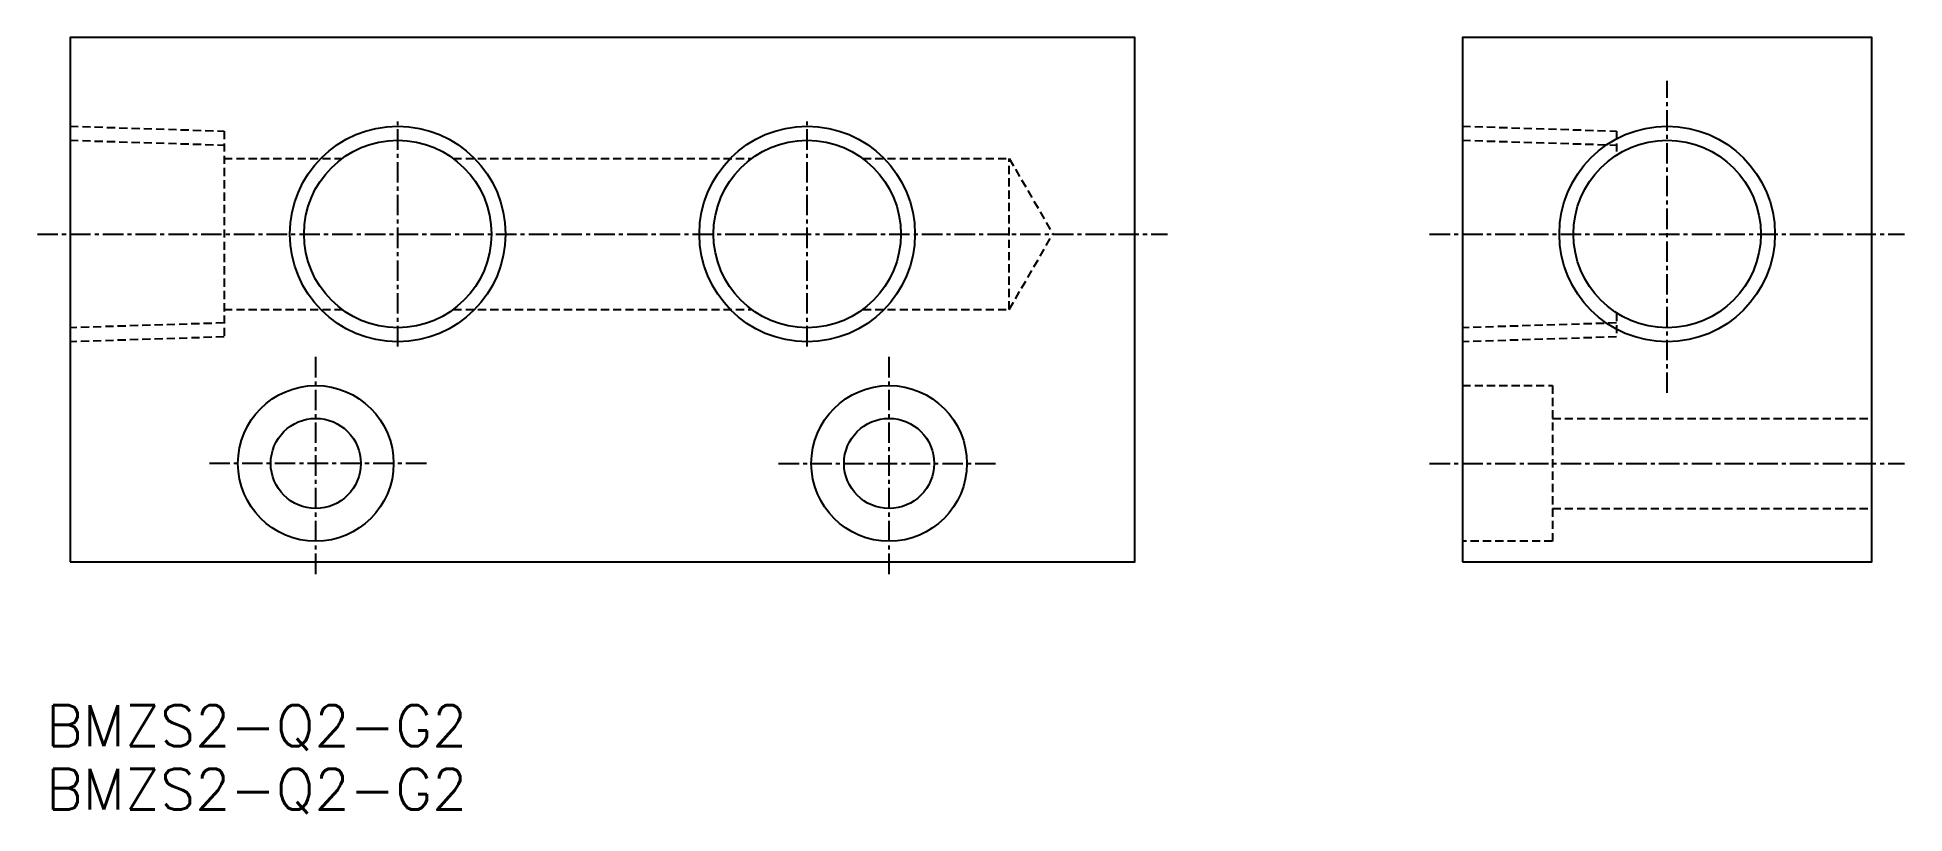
# Model space of a CAD drawing. Extents: x 90 to 204, y 74 to 121.
import ezdxf
from ezdxf.enums import TextEntityAlignment as Align

# ---------------------------------------------------------------- set-up
doc = ezdxf.new("R2010")
doc.units = 0
doc.linetypes.add('CENTER', pattern=[2, 1.25, -0.25, 0.25, -0.25])
doc.linetypes.add('DASHED', pattern=[0.75, 0.5, -0.25])
doc.layers.get('0').update_dxf_attribs({"linetype": 'CONTINUOUS'})
doc.layers.add('CENTER', color=1, linetype='CENTER')
doc.styles.get("Standard").update_dxf_attribs({"font": 'txt.shx', "bigfont": 'extfont.shx'})

msp = doc.modelspace()

# ---------------------------------------------------------------- linework, layer by layer
at = {"color": 3, "linetype": 'DASHED'}
for p, q in [((92, 115.58), (101.4, 115.28)), ((101.4, 115.28), (101.4, 102.72)), ((177, 115.58), (186.4, 115.28)), ((186.4, 115.28), (186.4, 113.81)), ((92, 114.72), (101.4, 114.43)), ((177, 114.72), (186.4, 114.43)), ((101.4, 113.6), (108.6, 113.6)), ((115.4, 113.6), (133.6, 113.6)), ((140.4, 113.6), (149.34, 113.6)), ((149.34, 113.6), (152, 109)), ((149.34, 104.4), (149.34, 113.6)), ((149.34, 104.4), (152, 109)), ((101.4, 104.4), (108.6, 104.4)), ((115.4, 104.4), (133.6, 104.4)), ((140.4, 104.4), (149.34, 104.4)), ((186.4, 104.19), (186.4, 102.72)), ((101.4, 103.57), (92, 103.28)), ((101.4, 102.72), (92, 102.42)), ((186.4, 103.57), (177, 103.28)), ((186.4, 102.72), (177, 102.42)), ((177, 99.75), (182.5, 99.75)), ((182.5, 99.75), (182.5, 90.25)), ((182.5, 97.75), (202, 97.75)), ((182.5, 92.25), (202, 92.25)), ((182.5, 90.25), (177, 90.25))]:
    msp.add_line(p, q, dxfattribs=at)
at = {"color": 7, "linetype": 'CONTINUOUS'}
for points in [[(92, 89), (157, 89), (157, 121), (92, 121)], [(177, 89), (202, 89), (202, 121), (177, 121)]]:
    msp.add_lwpolyline(points, close=True, dxfattribs=at)
at = {"color": 3, "linetype": 'CONTINUOUS'}
for centre in [(112, 109), (137, 109), (189.5, 109)]:
    msp.add_circle(centre, 6.58, dxfattribs=at)
at = {"color": 7, "linetype": 'CONTINUOUS'}
for centre, radius in [((112, 109), 5.72), ((137, 109), 5.72), ((189.5, 109), 5.72), ((107, 95), 4.75), ((142, 95), 4.75), ((107, 95), 2.75), ((142, 95), 2.75)]:
    msp.add_circle(centre, radius, dxfattribs=at)
at = {"layer": 'CENTER', "color": 1, "linetype": 'CENTER'}
for p, q in [((189.5, 99.3), (189.5, 118.35)), ((112, 102.14), (112, 115.86)), ((137, 102.14), (137, 115.86)), ((90, 109), (159, 109)), ((175, 109), (204, 109)), ((107, 88.25), (107, 101.75)), ((142, 88.25), (142, 101.75)), ((113.75, 95), (100.25, 95)), ((135.25, 95), (148.75, 95)), ((175, 95), (204, 95))]:
    msp.add_line(p, q, dxfattribs=at)

# ---------------------------------------------------------------- texts
at = {"color": 7, "linetype": 'CONTINUOUS'}
for p in [(90.53, 78.99), (90.53, 75.12)]:
    msp.add_text('BMZS2-Q2-G2', height=2.5, dxfattribs=at).set_placement(p, align=Align.MIDDLE_LEFT)

doc.saveas('drawing.dxf')
